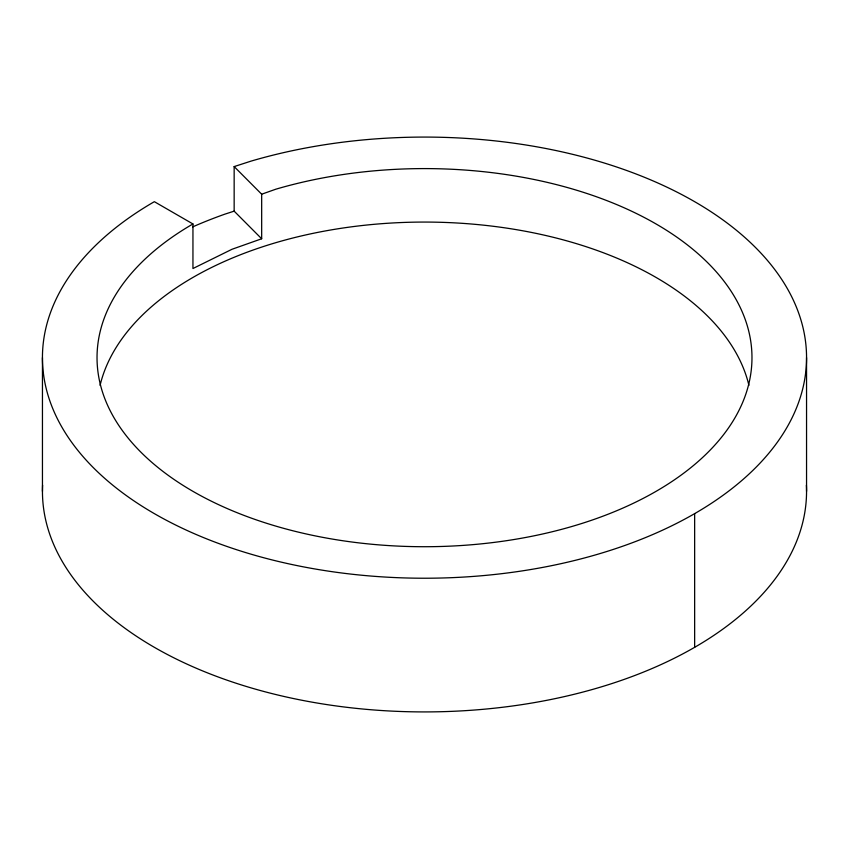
<?xml version="1.0" encoding="UTF-8"?>
<svg xmlns="http://www.w3.org/2000/svg" width="849" height="849" viewBox="0 0 849 849"><rect width="100%" height="100%" fill="white"/><g stroke="black" fill="none" stroke-linecap="round" stroke-linejoin="round"><path stroke-width="1.27" d="M234.154 166.584L261.672 194.209L275.829 189.2A327.47 189.062 0 0 1 751.524 347.761A327.47 189.062 0 0 1 307.147 534.159A327.47 189.062 0 0 1 192.946 223.966L154.348 201.68A382.05 220.57 0 0 0 287.588 563.577A382.05 220.57 0 0 0 806.03 346.116A382.05 220.57 0 0 0 251.049 161.119L234.154 166.584L234.154 211.146L261.672 238.771L232.021 249.266L192.946 268.528L192.946 223.966M234.154 211.146L224.879 214.15A382.05 220.57 0 0 0 192.723 226.874M806.55 357.652L806.55 491.348M694.652 513.624L694.652 647.32M261.672 194.209L261.672 238.771M42.45 357.652L42.45 491.348M100.076 385.372A327.47 189.062 0 0 1 424.5 222.067A327.47 189.062 0 0 1 748.924 385.372M806.401 485.161A382.05 220.57 0 0 1 424.5 711.918A382.05 220.57 0 0 1 42.599 485.161"/></g></svg>
